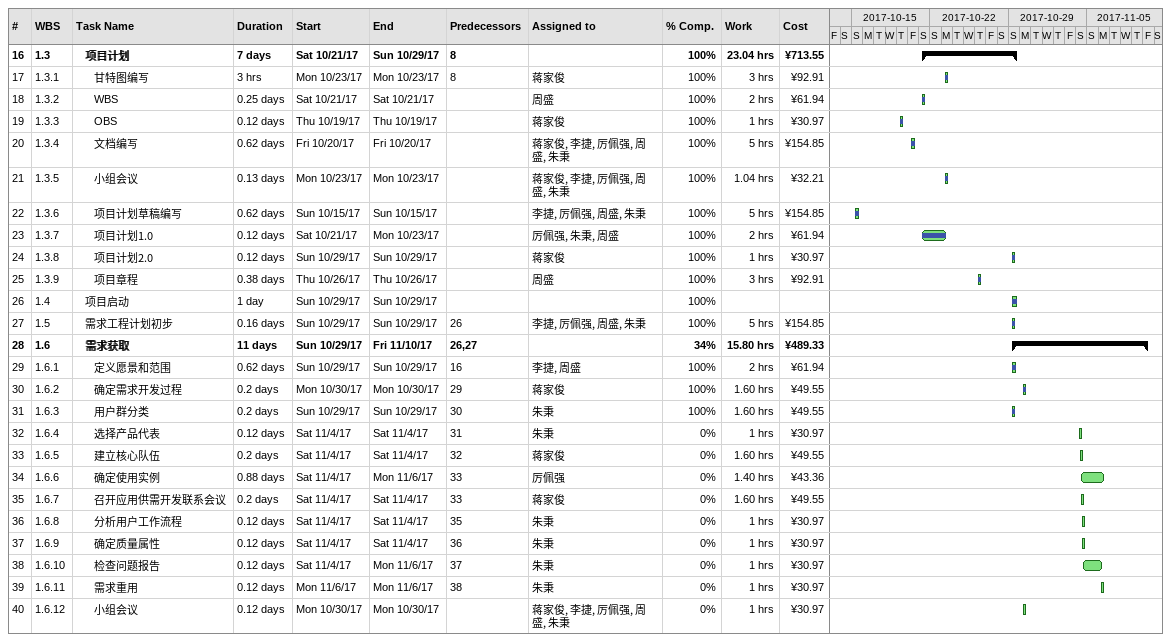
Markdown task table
| ID | WBS | Task | Duration | Start | Finish | Predecessors | Resources | % complete | Work (h) | Cost (¥) |
|---|---|---|---|---|---|---|---|---|---|---|
| 16 | 1.3 | **项目计划** | 7d | 2017-10-21 | 2017-10-29 | 8 |  | 100 | 23.04 | 713.55 |
| 17 | 1.3.1 | 甘特图编写 | 3h | 2017-10-23 | 2017-10-23 | 8 | 蒋家俊 | 100 | 3 | 92.91 |
| 18 | 1.3.2 | WBS | 0.25d | 2017-10-21 | 2017-10-21 |  | 周盛 | 100 | 2 | 61.94 |
| 19 | 1.3.3 | OBS | 0.12d | 2017-10-19 | 2017-10-19 |  | 蒋家俊 | 100 | 1 | 30.97 |
| 20 | 1.3.4 | 文档编写 | 0.62d | 2017-10-20 | 2017-10-20 |  | 蒋家俊, 李捷, 厉佩强, 周盛, 朱秉 | 100 | 5 | 154.85 |
| 21 | 1.3.5 | 小组会议 | 0.13d | 2017-10-23 | 2017-10-23 |  | 蒋家俊, 李捷, 厉佩强, 周盛, 朱秉 | 100 | 1.04 | 32.21 |
| 22 | 1.3.6 | 项目计划草稿编写 | 0.62d | 2017-10-15 | 2017-10-15 |  | 李捷, 厉佩强, 周盛, 朱秉 | 100 | 5 | 154.85 |
| 23 | 1.3.7 | 项目计划1.0 | 0.12d | 2017-10-21 | 2017-10-23 |  | 厉佩强, 朱秉, 周盛 | 100 | 2 | 61.94 |
| 24 | 1.3.8 | 项目计划2.0 | 0.12d | 2017-10-29 | 2017-10-29 |  | 蒋家俊 | 100 | 1 | 30.97 |
| 25 | 1.3.9 | 项目章程 | 0.38d | 2017-10-26 | 2017-10-26 |  | 周盛 | 100 | 3 | 92.91 |
| 26 | 1.4 | 项目启动 | 1d | 2017-10-29 | 2017-10-29 |  |  | 100 |  |  |
| 27 | 1.5 | 需求工程计划初步 | 0.16d | 2017-10-29 | 2017-10-29 | 26 | 李捷, 厉佩强, 周盛, 朱秉 | 100 | 5 | 154.85 |
| 28 | 1.6 | **需求获取** | 11d | 2017-10-29 | 2017-11-10 | 26, 27 |  | 34 | 15.80 | 489.33 |
| 29 | 1.6.1 | 定义愿景和范围 | 0.62d | 2017-10-29 | 2017-10-29 | 16 | 李捷, 周盛 | 100 | 2 | 61.94 |
| 30 | 1.6.2 | 确定需求开发过程 | 0.2d | 2017-10-30 | 2017-10-30 | 29 | 蒋家俊 | 100 | 1.60 | 49.55 |
| 31 | 1.6.3 | 用户群分类 | 0.2d | 2017-10-29 | 2017-10-29 | 30 | 朱秉 | 100 | 1.60 | 49.55 |
| 32 | 1.6.4 | 选择产品代表 | 0.12d | 2017-11-04 | 2017-11-04 | 31 | 朱秉 | 0 | 1 | 30.97 |
| 33 | 1.6.5 | 建立核心队伍 | 0.2d | 2017-11-04 | 2017-11-04 | 32 | 蒋家俊 | 0 | 1.60 | 49.55 |
| 34 | 1.6.6 | 确定使用实例 | 0.88d | 2017-11-04 | 2017-11-06 | 33 | 厉佩强 | 0 | 1.40 | 43.36 |
| 35 | 1.6.7 | 召开应用供需开发联系会议 | 0.2d | 2017-11-04 | 2017-11-04 | 33 | 蒋家俊 | 0 | 1.60 | 49.55 |
| 36 | 1.6.8 | 分析用户工作流程 | 0.12d | 2017-11-04 | 2017-11-04 | 35 | 朱秉 | 0 | 1 | 30.97 |
| 37 | 1.6.9 | 确定质量属性 | 0.12d | 2017-11-04 | 2017-11-04 | 36 | 朱秉 | 0 | 1 | 30.97 |
| 38 | 1.6.10 | 检查问题报告 | 0.12d | 2017-11-04 | 2017-11-06 | 37 | 朱秉 | 0 | 1 | 30.97 |
| 39 | 1.6.11 | 需求重用 | 0.12d | 2017-11-06 | 2017-11-06 | 38 | 朱秉 | 0 | 1 | 30.97 |
| 40 | 1.6.12 | 小组会议 | 0.12d | 2017-10-30 | 2017-10-30 |  | 蒋家俊, 李捷, 厉佩强, 周盛, 朱秉 | 0 | 1 | 30.97 |
